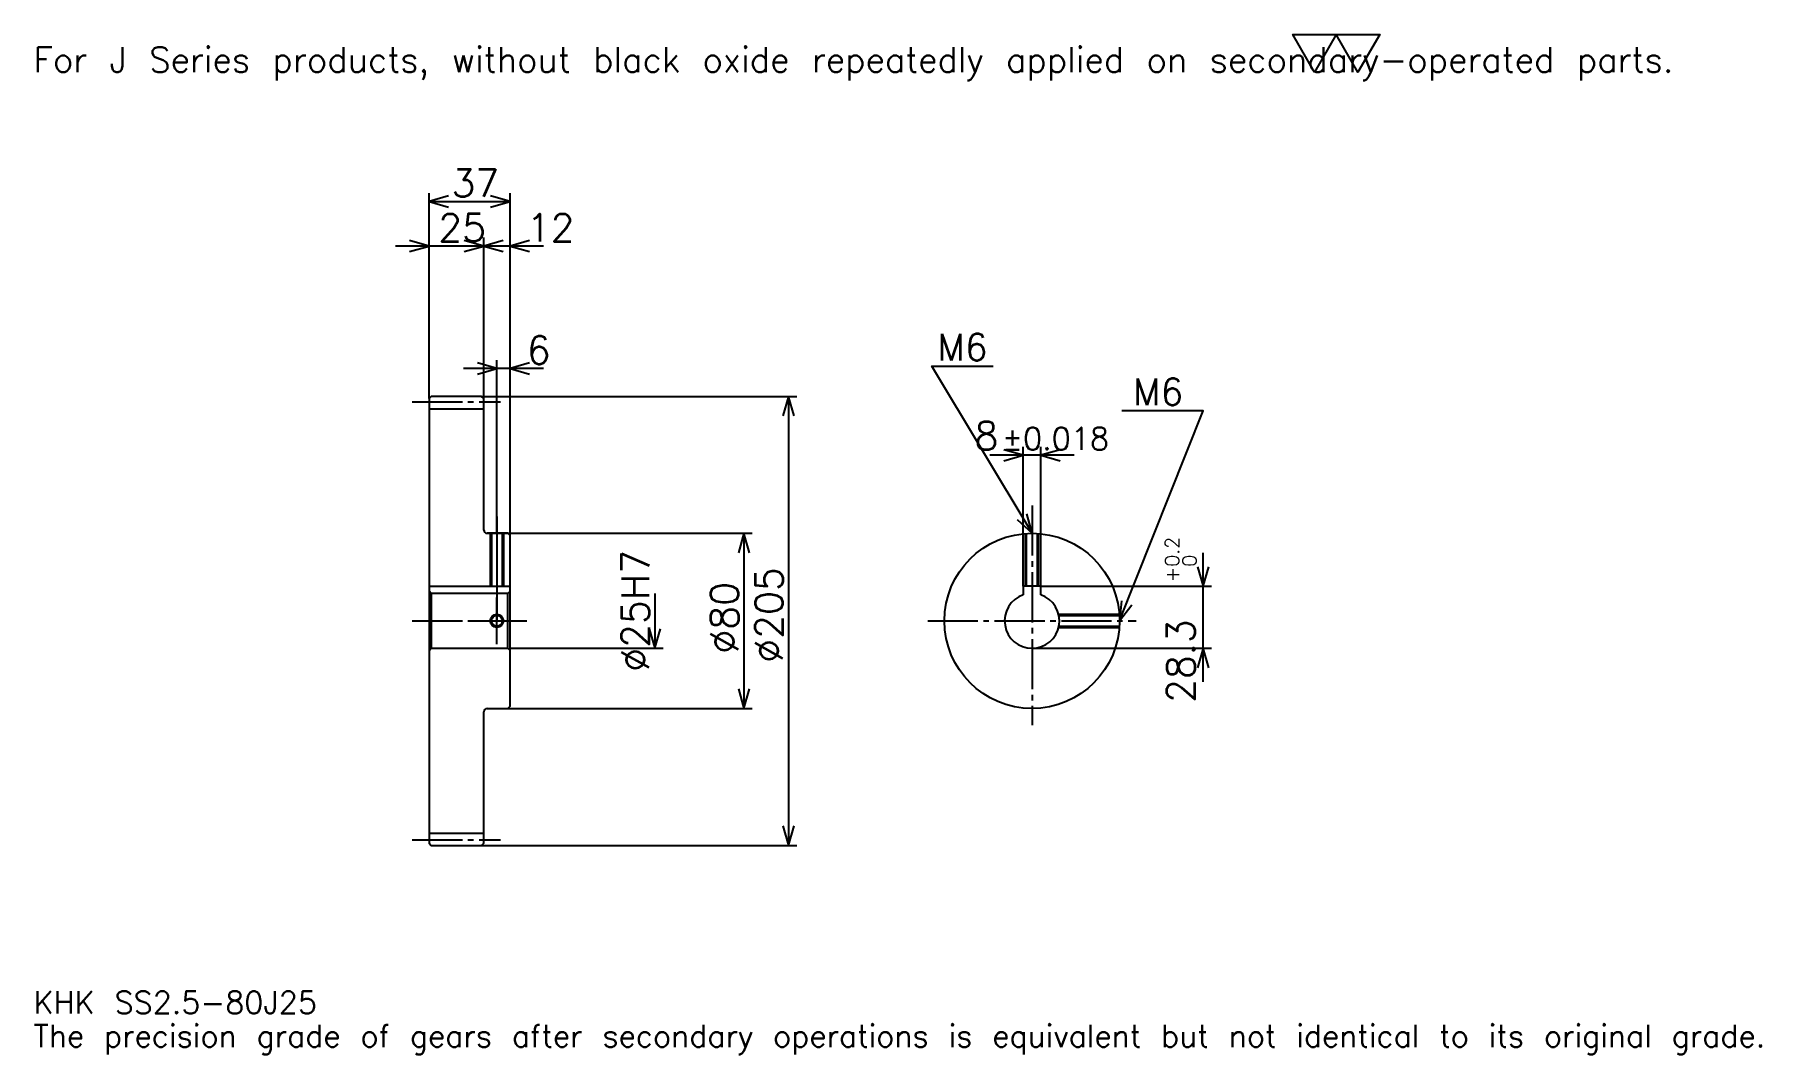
# Model space of a CAD drawing. Extents: x 26 to 815, y 9 to 475.
import ezdxf

# ---------------------------------------------------------------- set-up
doc = ezdxf.new("R2010")
doc.units = 0
doc.linetypes.add('DASHDOT', pattern=[30.521738, 22.891304, -2.543478, 2.543478, -2.543478])
doc.layers.get('0').update_dxf_attribs({"linetype": 'CONTINUOUS'})
doc.layers.add('DASHDOT', color=6, linetype='DASHDOT')
doc.styles.add('KANJI', font='TXT', dxfattribs={"bigfont": 'BIGFONT'})

msp = doc.modelspace()

# ---------------------------------------------------------------- linework, layer by layer
at = {"color": 5}
for p, q in [((206.021729, 309.793488), (206.021729, 402.630432)), ((243.021729, 309.793488), (243.021729, 402.630432)), ((206.021729, 398.815216), (243.021729, 398.815216)), ((231.021729, 309.793488), (231.021729, 382.282623)), ((246.282593, 378.467407), (190.760864, 378.467407)), ((258.282593, 378.467407), (215.760864, 378.467407)), ((237.021729, 309.793488), (237.021729, 326.326111)), ((258.282593, 322.510864), (221.760864, 322.510864)), ((206.021729, 308.793488), (206.021729, 309.793488)), ((230.021729, 309.793488), (243.021729, 309.793488)), ((231.021729, 308.793488), (231.021729, 309.793488)), ((237.021729, 247.293488), (237.021729, 309.793488)), ((237.021729, 247.293488), (237.021729, 309.793488)), ((243.021729, 309.793488), (374.010864, 309.793488)), ((243.021729, 246.293488), (243.021729, 309.793488)), ((370.195648, 309.793488), (370.195648, 104.793488)), ((477.413025, 223.093491), (477.413025, 286.717407)), ((485.413025, 223.093491), (485.413025, 286.717407)), ((500.673889, 282.902191), (462.152161, 282.902191)), ((232.521729, 247.293488), (243.021729, 247.293488)), ((243.021729, 247.293488), (353.663025, 247.293488)), ((349.847809, 247.293488), (349.847809, 167.293488)), ((559.565186, 179.532623), (559.565186, 238.354355)), ((485.413025, 223.093491), (563.380371, 223.093491)), ((309.152161, 219.793488), (309.152161, 194.793488)), ((243.021729, 194.793488), (312.967377, 194.793488)), ((481.413025, 194.793488), (563.380371, 194.793488)), ((232.521729, 167.293488), (243.021729, 167.293488)), ((243.021729, 167.293488), (353.663025, 167.293488)), ((230.021729, 104.793488), (243.021729, 104.793488)), ((243.021729, 104.793488), (374.010864, 104.793488))]:
    msp.add_line(p, q, dxfattribs=at)
at = {"color": 4}
for p, q in [((206.021729, 304.168488), (231.021729, 304.168488)), ((206.021729, 223.093491), (243.021729, 223.093491)), ((207.021729, 219.793488), (207.021729, 194.793488)), ((242.021729, 219.793488), (243.021729, 220.793488)), ((242.021729, 194.793488), (243.021729, 193.793488)), ((206.021729, 110.418488), (231.021729, 110.418488))]:
    msp.add_line(p, q, dxfattribs=at)
at = {"color": 7}
msp.add_lwpolyline([(610.434753, 457.82608), (600.515198, 475.019989), (640.19342, 475.019989), (630.273865, 457.82608), (620.354309, 475.019989), (610.434753, 457.82608)], dxfattribs=at)
at = {"color": 5}
for points in [[(214.923904, 401.358704), (206.021729, 398.815216), (214.923904, 396.271729)], [(234.119553, 396.271729), (243.021729, 398.815216), (234.119553, 401.358704)], [(197.119553, 375.92395), (206.021729, 378.467407), (197.119553, 381.010864)], [(222.119553, 375.92395), (231.021729, 378.467407), (222.119553, 381.010864)], [(239.923904, 381.010864), (231.021729, 378.467407), (239.923904, 375.92395)], [(251.923904, 381.010864), (243.021729, 378.467407), (251.923904, 375.92395)], [(228.119553, 319.967407), (237.021729, 322.510864), (228.119553, 325.054352)], [(251.923904, 325.054352), (243.021729, 322.510864), (251.923904, 319.967407)], [(481.413025, 247.293488), (435.630432, 323.597839), (463.608673, 323.597839)], [(372.739136, 300.891296), (370.195648, 309.793488), (367.652161, 300.891296)], [(521.413025, 207.293488), (559.565186, 303.25), (522.43042, 303.25)], [(468.510864, 280.358704), (477.413025, 282.902191), (468.510864, 285.445679)], [(494.315186, 285.445679), (485.413025, 282.902191), (494.315186, 280.358704)], [(474.651886, 253.618439), (481.413025, 247.293488), (479.013916, 256.235657)], [(352.391296, 238.391312), (349.847809, 247.293488), (347.304321, 238.391312)], [(557.021729, 231.995667), (559.565186, 223.093491), (562.108643, 231.995667)], [(522.338562, 216.505508), (521.413025, 207.293488), (527.065552, 214.626053)], [(306.608673, 203.695663), (309.152161, 194.793488), (311.695648, 203.695663)], [(562.108643, 185.891312), (559.565186, 194.793488), (557.021729, 185.891312)], [(347.304321, 176.195663), (349.847809, 167.293488), (352.391296, 176.195663)], [(367.652161, 113.695663), (370.195648, 104.793488), (372.739136, 113.695663)]]:
    msp.add_lwpolyline(points, dxfattribs=at)
at = {"color": 4}
for points in [[(231.021729, 248.793488), (231.021729, 308.793488), (230.021729, 309.793488), (207.021729, 309.793488), (206.021729, 308.793488), (206.021729, 193.793488)], [(232.521729, 167.293488), (242.021729, 167.293488), (243.021729, 168.293488), (243.021729, 246.293488), (242.021729, 247.293488), (232.521729, 247.293488)], [(234.021729, 247.293488), (234.021729, 223.093491)], [(234.561737, 247.293488), (234.561737, 223.093491)], [(239.48172, 247.293488), (239.48172, 223.093491)], [(240.021729, 247.293488), (240.021729, 223.093491)], [(478.413025, 223.093491), (478.413025, 247.180832)], [(478.953033, 223.093491), (478.953033, 247.217773)], [(483.873016, 223.093491), (483.873016, 247.217773)], [(484.413025, 223.093491), (484.413025, 247.180832)], [(485.413025, 219.1362), (485.413025, 223.093491), (477.413025, 223.093491), (477.413025, 219.1362)], [(206.021729, 193.793488), (207.021729, 194.793488), (242.021729, 194.793488), (242.021729, 219.793488), (207.021729, 219.793488), (206.021729, 220.793488)], [(493.547699, 210.293488), (521.300354, 210.293488)], [(493.668579, 209.753494), (521.33728, 209.753494)], [(493.547699, 204.293488), (521.300354, 204.293488)], [(493.668579, 204.833481), (521.33728, 204.833481)], [(206.021729, 193.793488), (206.021729, 105.793488), (207.021729, 104.793488), (230.021729, 104.793488), (231.021729, 105.793488), (231.021729, 165.793488)]]:
    msp.add_lwpolyline(points, dxfattribs=at)
for centre, radius in [((481.413025, 207.293488), 40), ((237.021729, 207.293488), 2.46)]:
    msp.add_circle(centre, radius, dxfattribs=at)
at = {"color": 7}
msp.add_circle((237.021729, 207.293488), 3, dxfattribs=at)
at = {"color": 4}
for centre, radius, start, end in [((232.521729, 248.793488), 1.5, 180, 270), ((481.413025, 207.293488), 12.5, 108.662925185, 71.337074815), ((232.521729, 165.793488), 1.5, 90, 180)]:
    msp.add_arc(centre, radius, start, end, dxfattribs=at)
at = {"layer": 'DASHDOT', "color": 7}
for p, q in [((198.391296, 307.293488), (238.652161, 307.293488)), ((481.413025, 260.010864), (481.413025, 159.663055)), ((237.021729, 247.293488), (237.021729, 207.293488)), ((198.391296, 207.293488), (250.652161, 207.293488)), ((433.782593, 207.293488), (529.043457, 207.293488)), ((198.391296, 107.293488), (238.652161, 107.293488))]:
    msp.add_line(p, q, dxfattribs=at)
for points in [[(237.021729, 254.92392), (237.021729, 215.463058)], [(237.021729, 196.663055), (237.021729, 217.92392)], [(226.391296, 207.293488), (247.652161, 207.293488)]]:
    msp.add_lwpolyline(points, dxfattribs=at)

# ---------------------------------------------------------------- texts
at = {"color": 7, "style": 'KANJI'}
for s, height, p in [('For J Series products, without black oxide repeatedly applied on secondary-operated parts.', 11.445652, (25.434782, 457.82608)), ('37', 12.717391, (216.255432, 400.850006)), ('25', 12.717391, (210.255417, 380.502197)), ('12', 12.717391, (250.652161, 380.502197)), ('6', 12.717391, (250.652161, 324.545654)), ('M6', 12.208696, (438.173889, 326.141296)), ('M6', 12.208696, (527.517395, 305.793488)), ('8', 12.717391, (455.161804, 285.445679)), ('%%p0.018', 10.173913, (467.750458, 285.445679)), ('KHK SS2.5-80J25', 10.173913, (25.434782, 27.97826)), ('The precision grade of gears after secondary operations is equivalent but not identical to its original grade.', 10.173913, (25.434782, 12.717391))]:
    msp.add_text(s, height=height, dxfattribs=at).set_placement(p)
for s, height, p in [('0.2', 6.358696, (548.628235, 232.019287)), ('%%c25H7', 12.717391, (306.608673, 184.084244)), ('0', 6.358696, (556.513, 232.019287)), ('%%c205', 12.717391, (367.652161, 188.217407)), ('+', 6.358696, (548.628235, 224.897552)), ('%%c80', 12.717391, (347.304321, 192.350555)), ('28.3', 12.717391, (555.75, 169.851654))]:
    msp.add_text(s, height=height, rotation=90, dxfattribs=at).set_placement(p)

doc.saveas('drawing.dxf')
